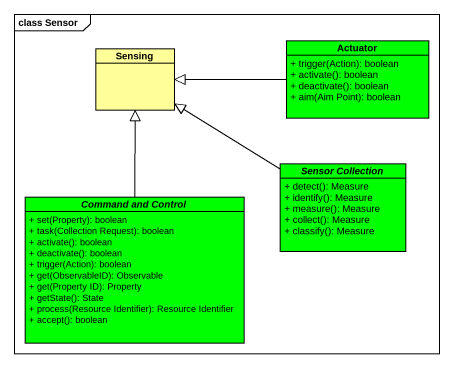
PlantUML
@startuml
mainframe class Sensor
hide circle
hide empty members
skinparam classAttributeIconSize 0
class Actuator #00FF00 {
  + trigger(Action): boolean
  + activate(): boolean
  + deactivate(): boolean
  + aim(Aim Point): boolean
}
class Sensing #FFFE99
abstract class "Sensor Collection" as Sensor_Collection #00FF00 {
  + detect(): Measure
  + identify(): Measure
  + measure(): Measure
  + collect(): Measure
  + classify(): Measure
}
abstract class "Command and Control" as Command_and_Control #00FF00 {
  + set(Property): boolean
  + task(Collection Request): boolean
  + activate(): boolean
  + deactivate(): boolean
  + trigger(Action): boolean
  + get(ObservableID): Observable
  + get(Property ID): Property
  + getState(): State
  + process(Resource Identifier): Resource Identifier
  + accept(): boolean
}
Actuator -left-|> Sensing
Sensor_Collection -up-|> Sensing
Command_and_Control -up-|> Sensing
@enduml
